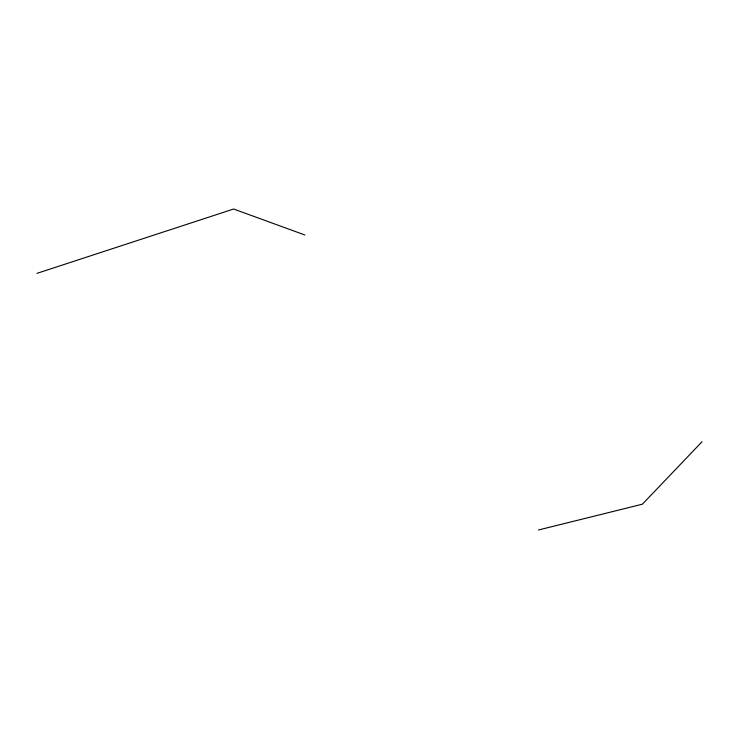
<?xml version="1.0" encoding="UTF-8"?>
<svg xmlns="http://www.w3.org/2000/svg" width="739" height="739" viewBox="0 0 739 739"><rect width="100%" height="100%" fill="white"/><g stroke="black" fill="none" stroke-linecap="round" stroke-linejoin="round"><path stroke-width="1.11" d="M702.05 441.737L642.403 504.192L538.519 529.974M36.95 273.365L233.616 209.026L304.865 234.974"/></g></svg>
